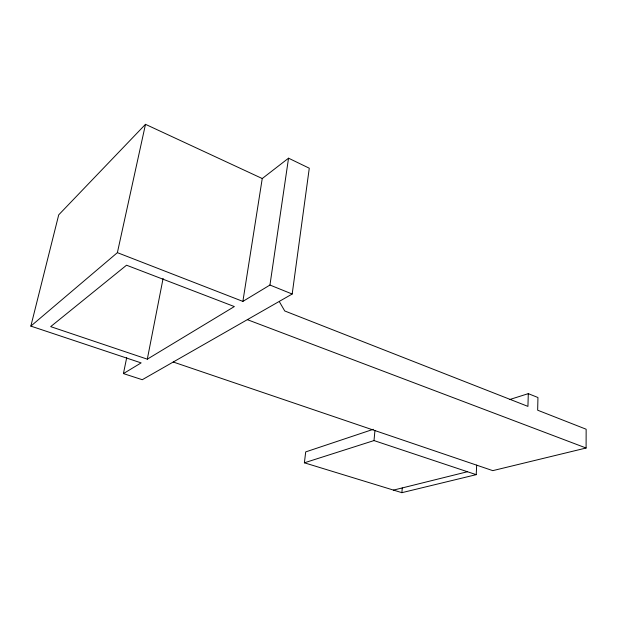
<?xml version="1.0" encoding="UTF-8"?>
<svg xmlns="http://www.w3.org/2000/svg" width="617" height="617" viewBox="0 0 617 617"><rect width="100%" height="100%" fill="white"/><g stroke="black" fill="none" stroke-linecap="round" stroke-linejoin="round"><path stroke-width="0.93" d="M173.246 362.017L492.782 470.64L586.096 448.011L586.15 429.231L537.654 410.205L537.955 397.518L528.291 393.646L509.92 399.461M528.291 393.646L527.936 406.387L284.738 310.96L279.424 301.806M373.285 429.309L305.7 451.906L304.382 462.804L401.891 492.674L476.216 474.658L476.679 465.118M401.891 492.674L402.261 487.947M304.382 462.804L374.01 440.569L374.943 430.527M292.188 294.024L309.279 168.21L288.54 158.183L262.248 178.537L242.882 301.397L117.384 252.654L30.85 326.115L141.131 362.896L123.431 373.594L142.28 379.71L292.188 294.024L269.953 285.039L242.882 301.397M269.953 285.039L288.54 158.183M147.309 359.163L234.344 306.564L126.539 265.21L50.687 326.632L147.309 359.163L163.104 278.406M123.431 373.594L126.701 357.652M117.384 252.654L145.489 124.325L262.248 178.537M30.85 326.115L58.715 214.855L145.489 124.325M393.492 490.106L467.462 471.735M374.01 440.569L476.216 474.658M247.348 319.66L586.096 448.011"/></g></svg>
